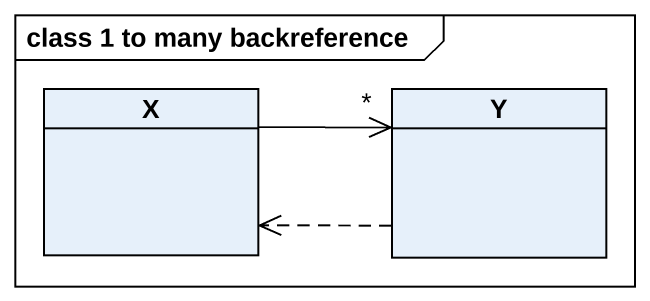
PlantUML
@startuml
mainframe class 1 to many backreference
hide circle
hide empty members
class "X" as X_
class Y
X_ -right-> "*" Y
Y .left.> X_
@enduml
